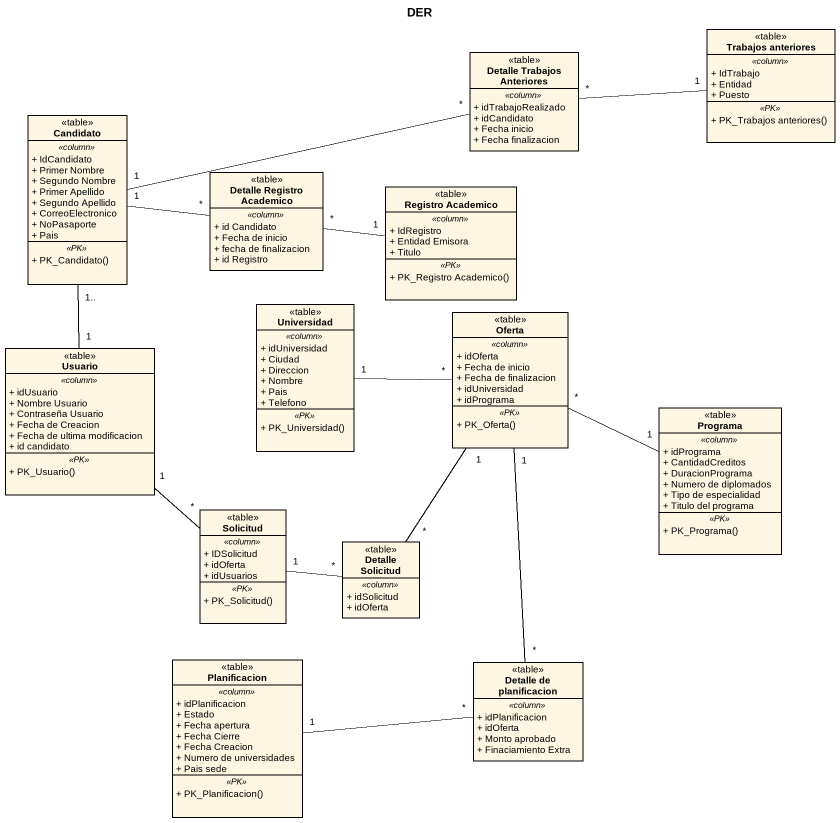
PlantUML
@startuml
title DER
hide circle
hide empty members
skinparam classAttributeIconSize 0
class "Trabajos anteriores" as Trabajos_anteriores <<table>> {
  .. <<column>> ..
  + IdTrabajo
  + Entidad
  + Puesto
  .. <<PK>> ..
  + PK_Trabajos anteriores()
}
class "Detalle Trabajos Anteriores" as Detalle_Trabajos_Anteriores <<table>> {
  .. <<column>> ..
  + idTrabajoRealizado
  + idCandidato
  + Fecha inicio
  + Fecha finalizacion
}
class Candidato <<table>> {
  .. <<column>> ..
  + IdCandidato
  + Primer Nombre
  + Segundo Nombre
  + Primer Apellido
  + Segundo Apellido
  + CorreoElectronico
  + NoPasaporte
  + Pais
  .. <<PK>> ..
  + PK_Candidato()
}
class "Detalle Registro Academico" as Detalle_Registro_Academico <<table>> {
  .. <<column>> ..
  + id Candidato
  + Fecha de inicio
  + fecha de finalizacion
  + id Registro
}
class "Registro Academico" as Registro_Academico <<table>> {
  .. <<column>> ..
  + IdRegistro
  + Entidad Emisora
  + Titulo
  .. <<PK>> ..
  + PK_Registro Academico()
}
class Universidad <<table>> {
  .. <<column>> ..
  + idUniversidad
  + Ciudad
  + Direccion
  + Nombre
  + Pais
  + Telefono
  .. <<PK>> ..
  + PK_Universidad()
}
class Oferta <<table>> {
  .. <<column>> ..
  + idOferta
  + Fecha de inicio
  + Fecha de finalizacion
  + idUniversidad
  + idPrograma
  .. <<PK>> ..
  + PK_Oferta()
}
class Usuario <<table>> {
  .. <<column>> ..
  + idUsuario
  + Nombre Usuario
  + Contraseña Usuario
  + Fecha de Creacion
  + Fecha de ultima modificacion
  + id candidato
  .. <<PK>> ..
  + PK_Usuario()
}
class Programa <<table>> {
  .. <<column>> ..
  + idPrograma
  + CantidadCreditos
  + DuracionPrograma
  + Numero de diplomados
  + Tipo de especialidad
  + Titulo del programa
  .. <<PK>> ..
  + PK_Programa()
}
class Solicitud <<table>> {
  .. <<column>> ..
  + IDSolicitud
  + idOferta
  + idUsuarios
  .. <<PK>> ..
  + PK_Solicitud()
}
class "Detalle Solicitud" as Detalle_Solicitud <<table>> {
  .. <<column>> ..
  + idSolicitud
  + idOferta
}
class Planificacion <<table>> {
  .. <<column>> ..
  + idPlanificacion
  + Estado
  + Fecha apertura
  + Fecha Cierre
  + Fecha Creacion
  + Numero de universidades
  + Pais sede
  .. <<PK>> ..
  + PK_Planificacion()
}
class "Detalle de planificacion" as Detalle_de_planificacion <<table>> {
  .. <<column>> ..
  + idPlanificacion
  + idOferta
  + Monto aprobado
  + Finaciamiento Extra
}
Detalle_Trabajos_Anteriores "*" -right- "1" Trabajos_anteriores
Candidato "1" -right- "*" Detalle_Trabajos_Anteriores
Candidato "1" -right- "*" Detalle_Registro_Academico
Detalle_Registro_Academico "*" -right- "1" Registro_Academico
Universidad "1" -right- "*" Oferta
Usuario "1" -up- "1.." Candidato
Usuario "1" -- "*" Solicitud
Programa "1" -left- "*" Oferta
Solicitud "1" -right- "*" Detalle_Solicitud
Detalle_Solicitud "*" -up- "1" Oferta
Planificacion "1" -right- "*" Detalle_de_planificacion
Detalle_de_planificacion "*" -up- "1" Oferta
@enduml
